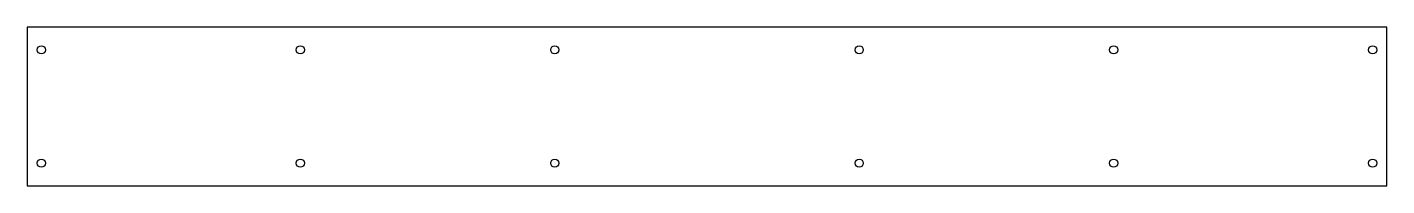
# Model space of a CAD drawing. Header units: millimetres. Extents: x 4 to 2996, y 0 to 350.
import ezdxf

# ---------------------------------------------------------------- set-up
doc = ezdxf.new("R2010")
doc.units = ezdxf.units.MM

msp = doc.modelspace()

# ---------------------------------------------------------------- linework, layer by layer
at = {"color": 7, "linetype": 'Continuous', "lineweight": 25}
for p, q in [((4, 350), (4, 0)), ((2996, 350), (4, 350)), ((2996, 0), (2996, 350)), ((4, 0), (2996, 0))]:
    msp.add_line(p, q, dxfattribs=at)
for centre in [(35, 300), (605, 300), (1165, 300), (1835, 300), (2395, 300), (2965, 300), (35, 50), (605, 50), (1165, 50), (1835, 50), (2395, 50), (2965, 50)]:
    msp.add_circle(centre, 9, dxfattribs=at)

doc.saveas('drawing.dxf')
